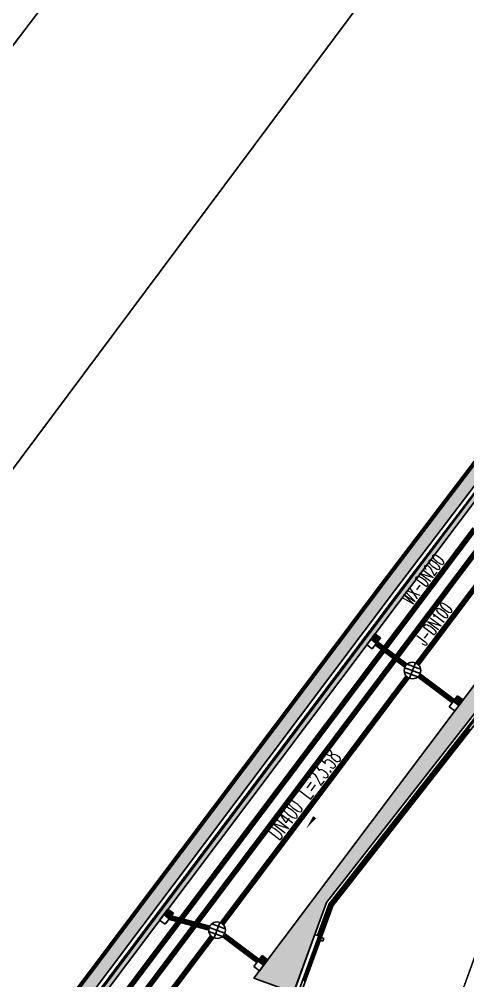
# Model space of a CAD drawing. Extents: x -111898 to 889894, y -2 to 1194865.
# Drawn here: x 583294 to 615831, y 982749 to 1052542 of the extents above; entities that cross this region are included whole.
import ezdxf

# ---------------------------------------------------------------- set-up
doc = ezdxf.new("R2010")
doc.units = 0
doc.header["$LTSCALE"] = 10
doc.header["$MEASUREMENT"] = 0
for name, pattern in [('10平面$0$DASH', [0.35, 0.25, -0.1]), ('CENTER', [50.8, 31.75, -6.35, 6.35, -6.35]), ('DASH', [0.35, 0.25, -0.1])]:
    doc.linetypes.add(name, pattern=pattern)
doc.layers.get('Defpoints').update_dxf_attribs({"color": 210})
for name, color, linetype in [('0-WALL', 252, 'Continuous'), ('10平面$0$99平面图例外参$0$A-HATCH-2', 251, 'Continuous'), ('10平面$0$A-LIN-V', 9, 'Continuous'), ('DIM_雨水', 4, 'Continuous'), ('Gps-ZF雨水', 4, 'TG_Y'), ('TEXT_消防', 1, 'Continuous'), ('TEXT_给水', 3, 'Continuous'), ('TEXT_雨水', 4, 'Continuous'), ('TWT_雨水口', 4, 'Continuous'), ('WALL', 252, 'Continuous'), ('WELL_雨水', 4, 'Continuous')]:
    doc.layers.add(name, color=color, linetype=linetype)
doc.layers.add('GPS-ZF消防', color=1, linetype='TG_X', lineweight=60)
doc.layers.add('GPS-ZF给水', color=3, linetype='TG_J', lineweight=60)
doc.styles.add('_TWT_PIPEDN', font='SIMPLEX', dxfattribs={"width": 0.6, "height": 3, "bigfont": 'HZTXT'})
doc.styles.add('TG_LINETYPE', font='SIMPLEX', dxfattribs={"width": 0.8, "height": 3.5, "bigfont": 'HZTXT'})
doc.linetypes.add('TG_J', pattern='A,2,-0.3,["J",TG_LINETYPE,S=0.1,R=0,X=-0.23,Y=-0.15],0', length=2.3)
doc.linetypes.add('TG_WX', pattern='A,3,-0.6,["WX",TG_LINETYPE,S=0.1,R=0,X=-0.52,Y=-0.15],0', length=3.6)
doc.linetypes.add('TG_X', pattern='A,5,-0.3,["X",TG_LINETYPE,S=0.1,R=0,X=-0.23,Y=-0.15],0', length=5.3)
doc.linetypes.add('TG_Y', pattern='A,2,-0.3,["Y",TG_LINETYPE,S=0.1,R=0,X=-0.25,Y=-0.15],0', length=2.3)
pattern_1 = [(359.79974, (-824318.4, 704905.5), (1605.5824, 1594.398), [240, -48, 64, -48, 240, -960]), (359.79974, (-824398.3, 704953.8), (1605.5824, 1594.398), [160, -120, 240, -120, 160, -800]), (359.79974, (-823836, 705591.9), (1605.5824, 1594.398), [200, -80, 200, -1120]), (359.79974, (-824634.9, 705914.7), (1605.5824, 1594.398), [80, -160, 80, -1280]), (89.79974, (-824474.9, 705914.1), (-1594.398, 1605.5824), [144, -1456]), (89.79974, (-823998.3, 704952.4), (-1594.398, 1605.5824), [160, -1440]), (89.79974, (-823596, 705591), (-1594.398, 1605.5824), [160, -1440]), (44.79974, (-823790.3, 704935.7), (5.5922, 1599.9902), [160, -2102.7417]), (134.79974, (-824206.3, 704937.2), (-1599.9902, 5.5922), [160, -2102.7417]), (63.23469, (-823838.3, 704943.9), (5.5922, 1599.99023), [160, -3417.7088]), (75.7635, (-823918.27, 704952.15), (5.59221, 1599.99023), [160, -6436.969]), (75.7635, (-823516.03, 705590.75), (5.59221, 1599.99023), [128, -6468.969]), (75.7635, (-824442.9, 705914), (5.59221, 1599.99023), [112, -6484.969]), (103.835987, (-824078.27, 704952.7), (5.59221, 1599.99023), [160, -6436.969]), (103.835987, (-823676.03, 705591.3), (5.59221, 1599.99023), [128, -6468.969]), (103.835987, (-824506.9, 705914.2), (5.59221, 1599.99023), [112, -6484.969]), (116.364795, (-824158.3, 704945), (5.5922, 1599.99023), [160, -3417.7069])]

# ---------------------------------------------------------------- blocks, each defined once
blk = doc.blocks.new('10平面$0$99平面图例外参$0$$LinePat$填挖边坡')
at = {"color": 0}
for p, q in [((0, 0), (0, -1500)), ((300, 0), (300, -600))]:
    blk.add_line(p, q, dxfattribs=at)
at = {"layer": 'Defpoints', "color": 0}
blk.add_point((600, 0), dxfattribs=at)
blk = doc.blocks.new('$TwtSys$00000424')
for p, q in [((-500, 250), (500, 250)), ((-500, -250), (-500, 250)), ((0, -250), (0, 250)), ((500, 250), (500, -250)), ((500, -250), (-500, -250))]:
    blk.add_line(p, q)
blk.add_solid([(0, 250), (500, 250), (0, -250), (500, -250)])
blk = doc.blocks.new('$TWTSYS$00000375')
for p, q in [((-0.5, 0, 0), (0.5, 0, 0)), ((0.433, 0.25, 0), (-0.433, 0.25, 0)), ((0, 0.5, 0), (0, -0.5, 0)), ((0.433, -0.25, 0), (-0.433, -0.25, 0))]:
    blk.add_line(p, q)
blk.add_circle((0, 0, 0), 0.5)

msp = doc.modelspace()

# ---------------------------------------------------------------- hatches: boundary and pattern name
at = {"layer": '0-WALL'}
h = msp.add_hatch(dxfattribs=at)
h.set_pattern_fill('草坪或沼泽', color=8, scale=400, angle=-0.2002566)
h.set_pattern_definition(pattern_1)
h.paths.add_polyline_path([(696130.98, 804098.61), (669562.33, 731379.54), (607880.43, 745535.24), (522571.73, 770781.34), (445339.53, 792957.04), (609790.27, 1011755.57), (618487.23, 1023194.24), (653205.56, 1069507.99), (721439.16, 1038957.87), (738262.84, 1027590.63), (761400.89, 1017231.07), (768403.04, 1001909.04), (737294.43, 916764), (736355.16, 917107.18), (742257.75, 933262.65), (741788.31, 933434.17), (745346.31, 941716.12), (767322.91, 1001866.69), (760648.1, 1016472.46), (737774.94, 1026713.42), (720951.27, 1038080.66), (653526.34, 1068268.72), (619285.33, 1022591.71), (610587.99, 1011152.54), (447011.62, 793517.34), (522851.61, 771741.38), (608134.4, 746502.95), (668925.9, 732551.6), (695191.71, 804441.78)])
h.paths.add_polyline_path([(702359.45, 821146.08), (701420.18, 821489.25), (703324.3, 826702.56), (702855.23, 826873.89), (706411.93, 835156.24), (730109.53, 900012.74), (731048.81, 899669.57)])
h = msp.add_hatch(dxfattribs=at)
h.set_pattern_fill('草坪或沼泽', color=8, scale=400, angle=-0.2002566)
h.set_pattern_definition([(359.79974, (-824318.4, 704905.5), (1605.5824, 1594.398), [240, -48, 64, -48, 240, -960]), (359.79974, (-824398.3, 704953.8), (1605.5824, 1594.398), [160, -120, 240, -120, 160, -800]), (359.79974, (-823836, 705591.9), (1605.5824, 1594.398), [200, -80, 200, -1120]), (359.79974, (-824634.9, 705914.7), (1605.5824, 1594.398), [80, -160, 80, -1280]), (89.79974, (-824474.9, 705914.1), (-1594.398, 1605.5824), [144, -1456]), (89.79974, (-823998.3, 704952.4), (-1594.398, 1605.5824), [160, -1440]), (89.79974, (-823596, 705591), (-1594.398, 1605.5824), [160, -1440]), (44.79974, (-823790.3, 704935.7), (5.5922, 1599.9902), [160, -2102.7417]), (134.79974, (-824206.3, 704937.2), (-1599.9902, 5.5922), [160, -2102.7417]), (63.23469, (-823838.3, 704943.9), (5.5922, 1599.99023), [160, -3417.7088]), (75.7635, (-823918.27, 704952.15), (5.59221, 1599.99023), [160, -6436.969]), (75.7635, (-823516.03, 705590.75), (5.59221, 1599.99023), [128, -6468.969]), (75.7635, (-824442.9, 705914), (5.59221, 1599.99023), [112, -6484.969]), (103.835987, (-824078.27, 704952.7), (5.59221, 1599.99023), [160, -6436.969]), (103.835987, (-823676.03, 705591.3), (5.59221, 1599.99023), [128, -6468.969]), (103.835987, (-824506.9, 705914.2), (5.59221, 1599.99023), [112, -6484.969]), (116.364795, (-824158.3, 704945), (5.5922, 1599.99023), [160, -3417.7069])])
edge = h.paths.add_edge_path()
edge.add_line((741503.08, 933538.38), (741712.87, 934018.57))
edge.add_line((741712.87, 934018.57), (745060.96, 941812.89))
edge.add_line((745060.96, 941812.89), (766890.86, 1001849.76))
edge.add_line((766890.86, 1001849.76), (760346.98, 1016169.02))
edge.add_line((760346.98, 1016169.02), (737579.78, 1026362.54))
edge.add_line((737579.78, 1026362.54), (720756.11, 1037729.77))
edge.add_line((720756.11, 1037729.77), (653654.65, 1067773.01))
edge.add_line((653654.65, 1067773.01), (467795.25, 820503.81))
edge.add_line((467795.25, 820503.81), (468143.58, 820404.89))
edge.add_line((468143.58, 820404.89), (647181.92, 1058601.18))
edge.add_line((647181.92, 1058601.18), (648464.56, 1058132.56))
edge.add_line((648464.56, 1058132.56), (650350.23, 1063296.8))
edge.add_line((650350.23, 1063296.8), (720796.15, 1037558.69))
edge.add_line((720796.15, 1037558.69), (718909.6, 1032395.07))
edge.add_line((718909.6, 1032395.07), (725484.49, 1029992.9))
edge.add_line((725484.49, 1029992.9), (726513.26, 1032808.65))
edge.add_line((726513.26, 1032808.65), (729331.07, 1031779.14))
edge.add_line((729331.07, 1031779.14), (728302.36, 1028963.46))
edge.add_line((728302.36, 1028963.46), (747084.56, 1022101.19))
edge.add_line((747084.56, 1022101.19), (755217.14, 1018452.95))
edge.add_arc((743028.5, 1006160.87), 17310.64, -14.6199939, 45.2420907, ccw=False)
edge.add_line((759778.64, 1001791.54), (760685.99, 1001458.08))
edge.add_line((760685.99, 1001458.08), (765094.65, 999847.31))
edge.add_line((765094.65, 999847.31), (740941.69, 933744.02))
edge.add_line((740941.69, 933744.02), (741503.08, 933538.38))
h = msp.add_hatch(dxfattribs=at)
h.set_pattern_fill('草坪或沼泽', color=8, scale=400, angle=-0.2002566)
h.set_pattern_definition(pattern_1)
edge = h.paths.add_edge_path()
edge.add_line((603199.85, 981886.33), (605589.45, 988426.73))
edge.add_line((605589.45, 988426.73), (652393.87, 1048233.38))
edge.add_line((652393.87, 1048233.38), (660764.58, 1045175.06))
edge.add_line((660764.58, 1045175.06), (660781.63, 1045221.72))
edge.add_arc((658997.01, 1045873.74), 1900, -20.0702883, 69.9300389)
edge.add_line((659649.03, 1047658.36), (658395.23, 1048116.44))
edge.add_arc((654982.82, 1038180.77), 10505.34, 71.0449539, 143.3757811)
edge.add_line((646551.59, 1044447.88), (600318.87, 982938.92))
edge.add_line((600318.87, 982938.92), (603199.85, 981886.33))

# ---------------------------------------------------------------- linework, layer by layer
for p, q in [((653654.65, 1067773.01), (467795.25, 820503.81)), ((468143.58, 820404.89), (647181.92, 1058601.18))]:
    msp.add_line(p, q, dxfattribs=at)
for points in [[(347393.54, 704151.36), (650049.76, 1110085.34)], [(445339.53, 792957.04), (609790.27, 1011755.57), (618487.23, 1023194.24), (653205.56, 1069507.99), (721439.16, 1038957.87), (738262.84, 1027590.63), (761400.89, 1017231.07), (768403.04, 1001909.04), (737294.43, 916764), (736355.16, 917107.18), (742257.75, 933262.65), (741788.31, 933434.17), (745346.31, 941716.12), (767322.91, 1001866.69), (760648.1, 1016472.46), (737774.94, 1026713.42), (720951.27, 1038080.66), (653526.34, 1068268.72), (619285.33, 1022591.71), (610587.99, 1011152.54), (447011.62, 793517.34)], [(347393.54, 739512.46), (455461.63, 883253.64), (532273.93, 984160.04), (532276.93, 984163.84), (532279.83, 984167.74), (532282.73, 984171.54), (585855.43, 1054632.94)]]:
    msp.add_lwpolyline(points, dxfattribs=at)
at = {"layer": '0-WALL', "color": 1, "linetype": 'DASH', "ltscale": 3, "const_width": 300}
msp.add_lwpolyline([(768403.04, 1001909.04), (761400.89, 1017231.07), (738262.84, 1027590.63), (721439.16, 1038957.87), (653205.56, 1069507.99), (618487.23, 1023194.24), (609790.27, 1011755.57), (445339.53, 792957.04), (522571.73, 770781.34), (607880.43, 745535.24), (669562.33, 731379.54)], close=True, dxfattribs=at)
at = {"layer": '0-WALL', "linetype": 'CENTER', "ltscale": 0.2}
msp.add_lwpolyline([(768403.04, 1001909.04), (761400.89, 1017231.07), (738262.84, 1027590.63), (721439.16, 1038957.87), (653205.56, 1069507.99), (618487.23, 1023194.24), (609790.27, 1011755.57), (445339.53, 792957.04), (522571.73, 770781.34), (607880.43, 745535.24), (669562.33, 731379.54)], close=True, dxfattribs=at)
at = {"layer": '0-WALL', "linetype": 'DASH'}
for points in [[(691451.01, 794203.39), (668925.9, 732551.6), (608134.4, 746502.95), (522851.61, 771741.38), (447011.62, 793517.34), (610587.99, 1011152.54), (619285.33, 1022591.71), (653526.34, 1068268.72), (720951.27, 1038080.66), (737774.94, 1026713.42), (755564.15, 1018748.69), (760648.1, 1016472.46), (767322.91, 1001866.69), (745344.86, 941712.2), (741785.02, 933426.51)], [(691169.23, 794306.34), (668734.97, 732903.21), (608210.59, 746793.26), (522935.58, 772029.4), (447513.25, 793685.43), (610827.31, 1010971.63), (619524.76, 1022410.95), (653622.57, 1067896.93), (720804.9, 1037817.49), (737628.57, 1026450.26), (755441.56, 1018474.88), (760422.26, 1016244.88), (766998.88, 1001853.99), (745065.93, 941822.97), (741509.38, 933544.93)]]:
    msp.add_lwpolyline(points, dxfattribs=at)
at = {"layer": '0-WALL'}
msp.add_lwpolyline([(603199.85, 981886.33), (605589.45, 988426.73), (652393.87, 1048233.38), (660764.58, 1045175.06), (660781.63, 1045221.72, 0.41421524), (659649.03, 1047658.36), (658395.23, 1048116.44, 0.32651635), (646551.59, 1044447.88), (600318.87, 982938.92)], format="xyb", close=True, dxfattribs=at)
at = {"layer": '10平面$0$A-LIN-V', "color": 8}
for p, q in [((606031.95, 988180.86), (623115.18, 1010009.8)), ((599654.36, 970725.25), (606031.95, 988180.86))]:
    msp.add_line(p, q, dxfattribs=at)
at = {"layer": 'Defpoints', "color": 1}
msp.add_lwpolyline([(605316.34, 985621.96), (605128.49, 985690.59), (605197.12, 985878.45), (605384.98, 985809.81)], close=True, dxfattribs=at)
at = {"layer": 'DIM_雨水'}
msp.add_lwpolyline([(605950.24, 996265.32, 0, 0, 0), (604130.13, 993816.81, 0, 266.67, 0), (604726.71, 994619.36, 0, 0, 0)], format="xyseb", dxfattribs=at)
at = {"layer": 'GPS-ZF消防', "linetype": 'TG_WX', "ltscale": 0.1, "const_width": 400}
msp.add_lwpolyline([(584824.36, 973658.2), (616334.42, 1015551.5)], dxfattribs=at)
at = {"layer": 'GPS-ZF给水', "ltscale": 0.1, "const_width": 400}
msp.add_lwpolyline([(576699.15, 961069.32), (617189.64, 1014908.68)], dxfattribs=at)
at = {"layer": 'Gps-ZF雨水', "ltscale": 0.1, "const_width": 400}
for points in [[(612181.93, 1005746.7), (626487.24, 1024767.69)], [(611341.56, 1005627.53), (609199.56, 1007236.49)], [(614795.14, 1003030.61), (612300.82, 1004906.54)], [(598006.53, 986898.42), (611460.66, 1004787.65)], [(597066.37, 986574.32), (594238.96, 987332.6)], [(600625.01, 984178.37), (598125.41, 986058.26)], [(585727.07, 970571.08), (597285.25, 985939.38)]]:
    msp.add_lwpolyline(points, dxfattribs=at)
at = {"layer": 'WALL', "color": 8}
for p, q in [((605766.45, 988328.38), (622990.91, 1010337.8)), ((605795.95, 988311.99), (623017.17, 1010317.25)), ((605825.45, 988295.6), (623043.42, 1010296.71)), ((605854.95, 988279.21), (623069.67, 1010276.16)), ((604931.98, 986044.42), (605766.45, 988328.38)), ((604963.29, 986032.98), (605795.95, 988311.99)), ((604994.6, 986021.54), (605825.45, 988295.6)), ((605025.9, 986010.1), (605854.95, 988279.21)), ((604744.12, 986113.05), (599013.14, 970427.2)), ((605025.9, 986010.1), (599397.87, 970606.03)), ((605025.9, 986010.1), (604744.12, 986113.05)), ((604931.98, 986044.42), (605025.9, 986010.1))]:
    msp.add_line(p, q, dxfattribs=at)
at = {"layer": 'WALL', "color": 8, "linetype": '10平面$0$DASH'}
msp.add_line((609905.08, 966873.59), (625450.8, 1009422.62), dxfattribs=at)
at = {"layer": 'WALL', "color": 8}
msp.add_lwpolyline([(604744.12, 986113.05), (605589.45, 988426.73), (643379.76, 1036715.16), (643616.01, 1036530.27)], dxfattribs=at)

# ---------------------------------------------------------------- block references
at = {"layer": '10平面$0$99平面图例外参$0$A-HATCH-2', "color": 8, "yscale": 0.1333333333333333, "zscale": 0.1333333333333333}
for p, xscale, rotation in [((615866.12, 1000746.96), 0.1336410553708822, 231.9534248527314), ((615915.53, 1000810.1), 0.1336410553708822, 231.9534248527314), ((615964.95, 1000873.25), 0.1336410553708822, 231.9534248527314), ((616014.37, 1000936.4), 0.1336410553708822, 231.9534248527314), ((615322.52, 1000052.35), 0.1336410553708822, 231.9534248527314), ((615371.94, 1000115.49), 0.1336410553708822, 231.9534248527314), ((615421.35, 1000178.64), 0.1336410553708822, 231.9534248527314), ((615470.77, 1000241.79), 0.1336410553708822, 231.9534248527314), ((615520.19, 1000304.93), 0.1336410553708822, 231.9534248527314), ((615569.61, 1000368.08), 0.1336410553708822, 231.9534248527314), ((615619.03, 1000431.23), 0.1336410553708822, 231.9534248527314), ((615668.44, 1000494.37), 0.1336410553708822, 231.9534248527314), ((615717.86, 1000557.52), 0.1336410553708822, 231.9534248527314), ((615767.28, 1000620.66), 0.1336410553708822, 231.9534248527314), ((615816.7, 1000683.81), 0.1336410553708822, 231.9534248527314), ((614778.92, 999357.74), 0.1336410553708822, 231.9534248527314), ((614828.34, 999420.89), 0.1336410553708822, 231.9534248527314), ((614877.76, 999484.03), 0.1336410553708822, 231.9534248527314), ((614927.17, 999547.18), 0.1336410553708822, 231.9534248527314), ((614976.59, 999610.33), 0.1336410553708822, 231.9534248527314), ((615026.01, 999673.47), 0.1336410553708822, 231.9534248527314), ((615075.43, 999736.62), 0.1336410553708822, 231.9534248527314), ((615124.85, 999799.76), 0.1336410553708822, 231.9534248527314), ((615174.26, 999862.91), 0.1336410553708822, 231.9534248527314), ((615223.68, 999926.06), 0.1336410553708822, 231.9534248527314), ((615273.1, 999989.2), 0.1336410553708822, 231.9534248527314), ((614235.32, 998663.13), 0.1336410553708822, 231.9534248527314), ((614284.74, 998726.28), 0.1336410553708822, 231.9534248527314), ((614334.16, 998789.42), 0.1336410553708822, 231.9534248527314), ((614383.58, 998852.57), 0.1336410553708822, 231.9534248527314), ((614433, 998915.72), 0.1336410553708822, 231.9534248527314), ((614482.41, 998978.86), 0.1336410553708822, 231.9534248527314), ((614531.83, 999042.01), 0.1336410553708822, 231.9534248527314), ((614581.25, 999105.16), 0.1336410553708822, 231.9534248527314), ((614630.67, 999168.3), 0.1336410553708822, 231.9534248527314), ((614680.08, 999231.45), 0.1336410553708822, 231.9534248527314), ((614729.5, 999294.59), 0.1336410553708822, 231.9534248527314), ((613691.73, 997968.52), 0.1336410553708822, 231.9534248527314), ((613741.14, 998031.67), 0.1336410553708822, 231.9534248527314), ((613790.56, 998094.82), 0.1336410553708822, 231.9534248527314), ((613839.98, 998157.96), 0.1336410553708822, 231.9534248527314), ((613889.4, 998221.11), 0.1336410553708822, 231.9534248527314), ((613938.82, 998284.26), 0.1336410553708822, 231.9534248527314), ((613988.23, 998347.4), 0.1336410553708822, 231.9534248527314), ((614037.65, 998410.55), 0.1336410553708822, 231.9534248527314), ((614087.07, 998473.69), 0.1336410553708822, 231.9534248527314), ((614136.49, 998536.84), 0.1336410553708822, 231.9534248527314), ((614185.91, 998599.99), 0.1336410553708822, 231.9534248527314), ((613148.13, 997273.92), 0.1336410553708822, 231.9534248527314), ((613197.55, 997337.06), 0.1336410553708822, 231.9534248527314), ((613246.96, 997400.21), 0.1336410553708822, 231.9534248527314), ((613296.38, 997463.35), 0.1336410553708822, 231.9534248527314), ((613345.8, 997526.5), 0.1336410553708822, 231.9534248527314), ((613395.22, 997589.65), 0.1336410553708822, 231.9534248527314), ((613444.64, 997652.79), 0.1336410553708822, 231.9534248527314), ((613494.05, 997715.94), 0.1336410553708822, 231.9534248527314), ((613543.47, 997779.09), 0.1336410553708822, 231.9534248527314), ((613592.89, 997842.23), 0.1336410553708822, 231.9534248527314), ((613642.31, 997905.38), 0.1336410553708822, 231.9534248527314), ((612604.53, 996579.31), 0.1336410553708822, 231.9534248527314), ((612653.95, 996642.45), 0.1336410553708822, 231.9534248527314), ((612703.37, 996705.6), 0.1336410553708822, 231.9534248527314), ((612752.79, 996768.75), 0.1336410553708822, 231.9534248527314), ((612802.2, 996831.89), 0.1336410553708822, 231.9534248527314), ((612851.62, 996895.04), 0.1336410553708822, 231.9534248527314), ((612901.04, 996958.18), 0.1336410553708822, 231.9534248527314), ((612950.46, 997021.33), 0.1336410553708822, 231.9534248527314), ((612999.87, 997084.48), 0.1336410553708822, 231.9534248527314), ((613049.29, 997147.62), 0.1336410553708822, 231.9534248527314), ((613098.71, 997210.77), 0.1336410553708822, 231.9534248527314), ((612060.93, 995884.7), 0.1336410553708822, 231.9534248527314), ((612110.35, 995947.85), 0.1336410553708822, 231.9534248527314), ((612159.77, 996010.99), 0.1336410553708822, 231.9534248527314), ((612209.19, 996074.14), 0.1336410553708822, 231.9534248527314), ((612258.61, 996137.28), 0.1336410553708822, 231.9534248527314), ((612308.02, 996200.43), 0.1336410553708822, 231.9534248527314), ((612357.44, 996263.58), 0.1336410553708822, 231.9534248527314), ((612406.86, 996326.72), 0.1336410553708822, 231.9534248527314), ((612456.28, 996389.87), 0.1336410553708822, 231.9534248527314), ((612505.7, 996453.02), 0.1336410553708822, 231.9534248527314), ((612555.11, 996516.16), 0.1336410553708822, 231.9534248527314), ((611517.34, 995190.09), 0.1336410553708822, 231.9534248527314), ((611566.75, 995253.24), 0.1336410553708822, 231.9534248527314), ((611616.17, 995316.38), 0.1336410553708822, 231.9534248527314), ((611665.59, 995379.53), 0.1336410553708822, 231.9534248527314), ((611715.01, 995442.68), 0.1336410553708822, 231.9534248527314), ((611764.43, 995505.82), 0.1336410553708822, 231.9534248527314), ((611813.84, 995568.97), 0.1336410553708822, 231.9534248527314), ((611863.26, 995632.11), 0.1336410553708822, 231.9534248527314), ((611912.68, 995695.26), 0.1336410553708822, 231.9534248527314), ((611962.1, 995758.41), 0.1336410553708822, 231.9534248527314), ((612011.52, 995821.55), 0.1336410553708822, 231.9534248527314), ((610924.32, 994432.34), 0.1336410553708822, 231.9534248527314), ((610973.74, 994495.48), 0.1336410553708822, 231.9534248527314), ((611023.16, 994558.63), 0.1336410553708822, 231.9534248527314), ((611072.58, 994621.78), 0.1336410553708822, 231.9534248527314), ((611121.99, 994684.92), 0.1336410553708822, 231.9534248527314), ((611171.41, 994748.07), 0.1336410553708822, 231.9534248527314), ((611220.83, 994811.21), 0.1336410553708822, 231.9534248527314), ((611270.25, 994874.36), 0.1336410553708822, 231.9534248527314), ((611319.67, 994937.51), 0.1336410553708822, 231.9534248527314), ((611369.08, 995000.65), 0.1336410553708822, 231.9534248527314), ((611418.5, 995063.8), 0.1336410553708822, 231.9534248527314), ((611467.92, 995126.94), 0.1336410553708822, 231.9534248527314), ((610380.72, 993737.73), 0.1336410553708822, 231.9534248527314), ((610430.14, 993800.87), 0.1336410553708822, 231.9534248527314), ((610479.56, 993864.02), 0.1336410553708822, 231.9534248527314), ((610528.98, 993927.17), 0.1336410553708822, 231.9534248527314), ((610578.4, 993990.31), 0.1336410553708822, 231.9534248527314), ((610627.81, 994053.46), 0.1336410553708822, 231.9534248527314), ((610677.23, 994116.61), 0.1336410553708822, 231.9534248527314), ((610726.65, 994179.75), 0.1336410553708822, 231.9534248527314), ((610776.07, 994242.9), 0.1336410553708822, 231.9534248527314), ((610825.49, 994306.04), 0.1336410553708822, 231.9534248527314), ((610874.9, 994369.19), 0.1336410553708822, 231.9534248527314), ((609837.13, 993043.12), 0.1336410553708822, 231.9534248527314), ((609886.54, 993106.27), 0.1336410553708822, 231.9534248527314), ((609935.96, 993169.41), 0.1336410553708822, 231.9534248527314), ((609985.38, 993232.56), 0.1336410553708822, 231.9534248527314), ((610034.8, 993295.71), 0.1336410553708822, 231.9534248527314), ((610084.22, 993358.85), 0.1336410553708822, 231.9534248527314), ((610133.63, 993422), 0.1336410553708822, 231.9534248527314), ((610183.05, 993485.14), 0.1336410553708822, 231.9534248527314), ((610232.47, 993548.29), 0.1336410553708822, 231.9534248527314), ((610281.89, 993611.44), 0.1336410553708822, 231.9534248527314), ((610331.31, 993674.58), 0.1336410553708822, 231.9534248527314), ((609293.53, 992348.51), 0.1336410553708822, 231.9534248527314), ((609342.95, 992411.66), 0.1336410553708822, 231.9534248527314), ((609392.37, 992474.8), 0.1336410553708822, 231.9534248527314), ((609441.78, 992537.95), 0.1336410553708822, 231.9534248527314), ((609491.2, 992601.1), 0.1336410553708822, 231.9534248527314), ((609540.62, 992664.24), 0.1336410553708822, 231.9534248527314), ((609590.04, 992727.39), 0.1336410553708822, 231.9534248527314), ((609639.46, 992790.54), 0.1336410553708822, 231.9534248527314), ((609688.87, 992853.68), 0.1336410553708822, 231.9534248527314), ((609738.29, 992916.83), 0.1336410553708822, 231.9534248527314), ((609787.71, 992979.97), 0.1336410553708822, 231.9534248527314), ((608749.93, 991653.9), 0.1336410553708822, 231.9534248527314), ((608799.35, 991717.05), 0.1336410553708822, 231.9534248527314), ((608848.77, 991780.2), 0.1336410553708822, 231.9534248527314), ((608898.19, 991843.34), 0.1336410553708822, 231.9534248527314), ((608947.6, 991906.49), 0.1336410553708822, 231.9534248527314), ((608997.02, 991969.63), 0.1336410553708822, 231.9534248527314), ((609046.44, 992032.78), 0.1336410553708822, 231.9534248527314), ((609095.86, 992095.93), 0.1336410553708822, 231.9534248527314), ((609145.28, 992159.07), 0.1336410553708822, 231.9534248527314), ((609194.69, 992222.22), 0.1336410553708822, 231.9534248527314), ((609244.11, 992285.37), 0.1336410553708822, 231.9534248527314), ((608206.33, 990959.3), 0.1336410553708822, 231.9534248527314), ((608255.75, 991022.44), 0.1336410553708822, 231.9534248527314), ((608305.17, 991085.59), 0.1336410553708822, 231.9534248527314), ((608354.59, 991148.73), 0.1336410553708822, 231.9534248527314), ((608404.01, 991211.88), 0.1336410553708822, 231.9534248527314), ((608453.42, 991275.03), 0.1336410553708822, 231.9534248527314), ((608502.84, 991338.17), 0.1336410553708822, 231.9534248527314), ((608552.26, 991401.32), 0.1336410553708822, 231.9534248527314), ((608601.68, 991464.47), 0.1336410553708822, 231.9534248527314), ((608651.1, 991527.61), 0.1336410553708822, 231.9534248527314), ((608700.51, 991590.76), 0.1336410553708822, 231.9534248527314), ((607662.74, 990264.69), 0.1336410553708822, 231.9534248527314), ((607712.16, 990327.83), 0.1336410553708822, 231.9534248527314), ((607761.57, 990390.98), 0.1336410553708822, 231.9534248527314), ((607810.99, 990454.13), 0.1336410553708822, 231.9534248527314), ((607860.41, 990517.27), 0.1336410553708822, 231.9534248527314), ((607909.83, 990580.42), 0.1336410553708822, 231.9534248527314), ((607959.25, 990643.56), 0.1336410553708822, 231.9534248527314), ((608008.66, 990706.71), 0.1336410553708822, 231.9534248527314), ((608058.08, 990769.86), 0.1336410553708822, 231.9534248527314), ((608107.5, 990833), 0.1336410553708822, 231.9534248527314), ((608156.92, 990896.15), 0.1336410553708822, 231.9534248527314), ((607119.14, 989570.08), 0.1336410553708822, 231.9534248527314), ((607168.56, 989633.23), 0.1336410553708822, 231.9534248527314), ((607217.98, 989696.37), 0.1336410553708822, 231.9534248527314), ((607267.39, 989759.52), 0.1336410553708822, 231.9534248527314), ((607316.81, 989822.66), 0.1336410553708822, 231.9534248527314), ((607366.23, 989885.81), 0.1336410553708822, 231.9534248527314), ((607415.65, 989948.96), 0.1336410553708822, 231.9534248527314), ((607465.07, 990012.1), 0.1336410553708822, 231.9534248527314), ((607514.48, 990075.25), 0.1336410553708822, 231.9534248527314), ((607563.9, 990138.39), 0.1336410553708822, 231.9534248527314), ((607613.32, 990201.54), 0.1336410553708822, 231.9534248527314), ((606575.54, 988875.47), 0.1336410553708822, 231.9534248527314), ((606624.96, 988938.62), 0.1336410553708822, 231.9534248527314), ((606674.38, 989001.76), 0.1336410553708822, 231.9534248527314), ((606723.8, 989064.91), 0.1336410553708822, 231.9534248527314), ((606773.21, 989128.06), 0.1336410553708822, 231.9534248527314), ((606822.63, 989191.2), 0.1336410553708822, 231.9534248527314), ((606872.05, 989254.35), 0.1336410553708822, 231.9534248527314), ((606921.47, 989317.49), 0.1336410553708822, 231.9534248527314), ((606970.89, 989380.64), 0.1336410553708822, 231.9534248527314), ((607020.3, 989443.79), 0.1336410553708822, 231.9534248527314), ((607069.72, 989506.93), 0.1336410553708822, 231.9534248527314), ((606081.36, 988244.01), 0.1336410553708822, 231.9534248527314), ((606130.78, 988307.16), 0.1336410553708822, 231.9534248527314), ((606180.2, 988370.3), 0.1336410553708822, 231.9534248527314), ((606229.62, 988433.45), 0.1336410553708822, 231.9534248527314), ((606279.04, 988496.59), 0.1336410553708822, 231.9534248527314), ((606328.45, 988559.74), 0.1336410553708822, 231.9534248527314), ((606377.87, 988622.89), 0.1336410553708822, 231.9534248527314), ((606427.29, 988686.03), 0.1336410553708822, 231.9534248527314), ((606476.71, 988749.18), 0.1336410553708822, 231.9534248527314), ((606526.13, 988812.32), 0.1336410553708822, 231.9534248527314), ((605811.56, 987577.67), 0.133790475623853, 249.9297114354029), ((605839.11, 987653.07), 0.133790475623853, 249.9297114354029), ((605866.66, 987728.47), 0.133790475623853, 249.9297114354029), ((605894.21, 987803.87), 0.133790475623853, 249.9297114354029), ((605921.75, 987879.26), 0.133790475623853, 249.9297114354029), ((605949.3, 987954.66), 0.133790475623853, 249.9297114354029), ((605976.85, 988030.06), 0.133790475623853, 249.9297114354029), ((606004.4, 988105.46), 0.133790475623853, 249.9297114354029), ((606031.95, 988180.86), 0.133790475623853, 249.9297114354029), ((605536.08, 986823.67), 0.133790475623853, 249.9297114354029), ((605563.63, 986899.07), 0.133790475623853, 249.9297114354029), ((605591.18, 986974.47), 0.133790475623853, 249.9297114354029), ((605618.73, 987049.87), 0.133790475623853, 249.9297114354029), ((605646.27, 987125.27), 0.133790475623853, 249.9297114354029), ((605673.82, 987200.67), 0.133790475623853, 249.9297114354029), ((605701.37, 987276.07), 0.133790475623853, 249.9297114354029), ((605728.92, 987351.47), 0.133790475623853, 249.9297114354029), ((605756.47, 987426.87), 0.133790475623853, 249.9297114354029), ((605784.01, 987502.27), 0.133790475623853, 249.9297114354029), ((605288.15, 986145.08), 0.133790475623853, 249.9297114354029), ((605315.7, 986220.48), 0.133790475623853, 249.9297114354029), ((605343.25, 986295.88), 0.133790475623853, 249.9297114354029), ((605370.8, 986371.28), 0.133790475623853, 249.9297114354029), ((605398.34, 986446.68), 0.133790475623853, 249.9297114354029), ((605425.89, 986522.08), 0.133790475623853, 249.9297114354029), ((605453.44, 986597.47), 0.133790475623853, 249.9297114354029), ((605480.99, 986672.87), 0.133790475623853, 249.9297114354029), ((605508.53, 986748.27), 0.133790475623853, 249.9297114354029), ((605040.22, 985466.48), 0.133790475623853, 249.9297114354029), ((605067.77, 985541.88), 0.133790475623853, 249.9297114354029), ((605095.32, 985617.28), 0.133790475623853, 249.9297114354029), ((605122.86, 985692.68), 0.133790475623853, 249.9297114354029), ((605150.41, 985768.08), 0.133790475623853, 249.9297114354029), ((605177.96, 985843.48), 0.133790475623853, 249.9297114354029), ((605205.51, 985918.88), 0.133790475623853, 249.9297114354029), ((605233.06, 985994.28), 0.133790475623853, 249.9297114354029), ((605260.6, 986069.68), 0.133790475623853, 249.9297114354029), ((604792.29, 984787.89), 0.133790475623853, 249.9297114354029), ((604819.84, 984863.29), 0.133790475623853, 249.9297114354029), ((604847.38, 984938.69), 0.133790475623853, 249.9297114354029), ((604874.93, 985014.09), 0.133790475623853, 249.9297114354029), ((604902.48, 985089.49), 0.133790475623853, 249.9297114354029), ((604930.03, 985164.89), 0.133790475623853, 249.9297114354029), ((604957.58, 985240.29), 0.133790475623853, 249.9297114354029), ((604985.12, 985315.68), 0.133790475623853, 249.9297114354029), ((605012.67, 985391.08), 0.133790475623853, 249.9297114354029), ((604516.81, 984033.89), 0.133790475623853, 249.9297114354029), ((604544.36, 984109.29), 0.133790475623853, 249.9297114354029), ((604571.9, 984184.69), 0.133790475623853, 249.9297114354029), ((604599.45, 984260.09), 0.133790475623853, 249.9297114354029), ((604627, 984335.49), 0.133790475623853, 249.9297114354029), ((604654.55, 984410.89), 0.133790475623853, 249.9297114354029), ((604682.1, 984486.29), 0.133790475623853, 249.9297114354029), ((604709.64, 984561.69), 0.133790475623853, 249.9297114354029), ((604737.19, 984637.09), 0.133790475623853, 249.9297114354029), ((604764.74, 984712.49), 0.133790475623853, 249.9297114354029), ((604268.88, 983355.3), 0.133790475623853, 249.9297114354029), ((604296.43, 983430.7), 0.133790475623853, 249.9297114354029), ((604323.97, 983506.1), 0.133790475623853, 249.9297114354029), ((604351.52, 983581.5), 0.133790475623853, 249.9297114354029), ((604379.07, 983656.9), 0.133790475623853, 249.9297114354029), ((604406.62, 983732.3), 0.133790475623853, 249.9297114354029), ((604434.17, 983807.7), 0.133790475623853, 249.9297114354029), ((604461.71, 983883.1), 0.133790475623853, 249.9297114354029), ((604489.26, 983958.5), 0.133790475623853, 249.9297114354029), ((604048.49, 982752.1), 0.133790475623853, 249.9297114354029), ((604076.04, 982827.5), 0.133790475623853, 249.9297114354029), ((604103.59, 982902.9), 0.133790475623853, 249.9297114354029), ((604131.14, 982978.3), 0.133790475623853, 249.9297114354029), ((604158.69, 983053.7), 0.133790475623853, 249.9297114354029), ((604186.23, 983129.1), 0.133790475623853, 249.9297114354029), ((604213.78, 983204.5), 0.133790475623853, 249.9297114354029), ((604241.33, 983279.9), 0.133790475623853, 249.9297114354029)]:
    msp.add_blockref('10平面$0$99平面图例外参$0$$LinePat$填挖边坡', p, dxfattribs=dict(at, xscale=xscale, rotation=rotation))
at = {"layer": 'TWT_雨水口', "rotation": 53.06993780917369}
for p in [(608999.67, 1007386.64), (614994.94, 1002880.34), (593978.68, 987402.4), (600824.81, 984028.1)]:
    msp.add_blockref('$TwtSys$00000424', p, dxfattribs=at)
at = {"layer": 'WELL_雨水', "xscale": 1200, "yscale": 1200, "zscale": 1200, "rotation": 339.79974336667}
for p in [(611821.3, 1005267.17), (597645.89, 986418.9)]:
    msp.add_blockref('$TWTSYS$00000375', p, dxfattribs=at)

# ---------------------------------------------------------------- texts
at = {"layer": 'TEXT_消防', "style": '_TWT_PIPEDN', "width": 0.557143}
msp.add_text('WX-DN200', height=980, rotation=53.0513323, dxfattribs=at).set_placement((611786.78, 1009972.04))
at = {"layer": 'TEXT_给水', "style": '_TWT_PIPEDN', "width": 0.557143}
msp.add_text('J-DN100', height=980, rotation=53.0513323, dxfattribs=at).set_placement((612758.05, 1006991.01))
at = {"layer": 'TEXT_雨水', "style": '_TWT_PIPEDN', "width": 0.557143}
for s, p in [('L=23.58', (604372.77, 995841.59)), ('DN400', (602153.99, 992891.39))]:
    msp.add_text(s, height=1225, rotation=53.053918, dxfattribs=at).set_placement(p)

doc.saveas('drawing.dxf')
